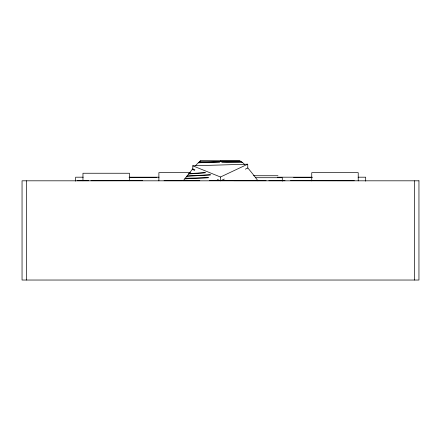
<?xml version="1.0" encoding="UTF-8"?>
<svg xmlns="http://www.w3.org/2000/svg" width="441" height="441" viewBox="0 0 441 441"><rect width="100%" height="100%" fill="white"/><g stroke="black" fill="none" stroke-linecap="round" stroke-linejoin="round"><path stroke-width="0.66" d="M199.211 162.189L200.352 160.965M183.241 180.81L192.144 169.609A262.825 12.188 -57.8 0 1 192.893 168.716M200.214 161.042L239.816 161.059M220.561 161.037L200.291 160.965L197.447 163.639A262.825 12.188 -57.8 0 0 195.44 165.794M194.762 170.38L192.871 169.614L192.756 165.81L220.483 177.006L247.704 164.19L247.814 167.993A177.321 11.868 59.6 0 1 257.946 180.81M217.441 179.537L220.594 180.81L224.304 179.063M245.339 169.162L247.814 167.993M188.555 174.002L205.616 172.745M186.692 176.356L210.561 174.845L187.094 175.838M188.875 173.6L205.037 172.668M184.724 178.886L208.494 177.701L185.214 178.247M242.274 162.371L241.266 161.632L221.768 162.575L242.274 162.371A177.321 11.868 59.6 0 1 244.744 164.653M198.279 162.812L219.866 161.968L198.511 162.575M192.756 165.81L247.704 164.19M241.266 161.632L240.075 161.064L220.489 161.108M220.627 161.037L240.075 161.064M190.562 172.629L158.887 172.629L158.887 180.843M253.547 175.733L277.962 175.733M83.244 177.194L75.648 177.194L75.648 181.163M129.18 177.194L159.124 177.194M277.4 177.194L312.156 177.194M358.092 177.194L365.688 177.194L365.688 181.163M129.114 177.491L156.952 177.491M293.651 177.491L312.217 177.491M255.504 177.717L282.295 177.717L282.295 181.141M77.103 180.711L88.751 180.711M90.94 180.711L142.647 180.661M164.041 180.711L182.491 180.711M183.991 180.711L199.806 180.711M209.381 180.661L233.107 180.661M233.813 180.711L266.088 180.711M268.839 180.711L285.007 180.711M290.597 180.661L336.648 180.711M337.089 180.711L354.321 180.711M220.456 161.158L220.732 161.158M192.144 169.609L194.889 169.642M240.097 161.334L240.433 161.72M220.483 177.006L220.594 180.81M414.634 180.81L414.634 280.035M358.224 180.882L358.224 172.668L311.743 172.668L311.743 180.882M129.445 180.771L129.445 173.247L82.963 173.247L82.963 180.771M26.366 180.81L26.366 280.035M418.95 180.81L22.05 180.81L22.05 280.035L418.95 280.035L418.95 180.81"/></g></svg>
